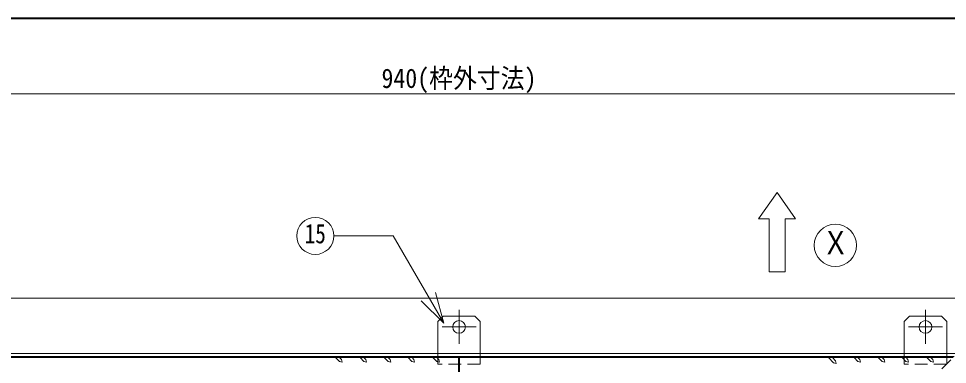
# Model space of a CAD drawing. Units: millimetres at full size, sheet at 1:10; details may follow other scales. Extents: x -2096 to 1954, y -1403 to 1407.
# Drawn here: x -1652 to -775, y 1080 to 1407 of the extents above; entities that cross this region are included whole.
import ezdxf
from ezdxf.enums import TextEntityAlignment as Align

# ---------------------------------------------------------------- set-up
doc = ezdxf.new("R2010")
doc.units = ezdxf.units.MM
doc.header["$LTSCALE"] = 10
doc.linetypes.add('CHAIN1', pattern=[8, 5, -1, 1, -1])
doc.linetypes.add('DASHED1', pattern=[1.8, 1.2, -0.6])
doc.layers.add('0-0_ﾚｲﾔ1', color=4, linetype='Continuous', lineweight=9)
doc.styles.add('ＭＳ ゴシック', font='')
doc.styles.get('ＭＳ ゴシック').set_extended_font_data('MS Gothic')

msp = doc.modelspace()

# ---------------------------------------------------------------- linework, layer by layer
at = {"layer": '0-0_ﾚｲﾔ1', "color": 1, "lineweight": 40}
for p, q in [((1953.99, 1406.88), (-2096.01, 1406.88)), ((-1236.01, 820.88), (-1236.01, 1086.88))]:
    msp.add_line(p, q, dxfattribs=at)
at = {"layer": '0-0_ﾚｲﾔ1'}
for p, q in [((-766.01, 1335.88), (-1706.01, 1335.88)), ((-1728.01, 1142.88), (-744.01, 1142.88)), ((-1251.01, 1125.88), (-1256.01, 1120.88)), ((-1251.01, 1125.88), (-1221.01, 1125.88)), ((-1216.01, 1120.88), (-1221.01, 1125.88)), ((-811.01, 1125.88), (-816.01, 1120.88)), ((-811.01, 1125.88), (-781.01, 1125.88)), ((-776.01, 1120.88), (-781.01, 1125.88)), ((-1256.01, 1120.88), (-1256.01, 1090.88)), ((-1216.01, 1120.88), (-1216.01, 1090.88)), ((-816.01, 1120.88), (-816.01, 1090.88)), ((-776.01, 1120.88), (-776.01, 1090.88)), ((-1352.41, 1086.88), (-1348.79, 1083.26)), ((-1348.71, 1086.88), (-1346.95, 1085.11)), ((-1329.43, 1086.88), (-1325.81, 1083.26)), ((-1325.73, 1086.88), (-1323.96, 1085.11)), ((-1306.53, 1086.88), (-1302.91, 1083.26)), ((-1302.75, 1086.88), (-1300.98, 1085.11)), ((-1283.89, 1086.88), (-1280.49, 1083.34)), ((-1280.25, 1086.88), (-1278.56, 1085.19)), ((-1260.64, 1086.88), (-1257.03, 1083.26)), ((-1256.95, 1086.88), (-1255.18, 1085.11)), ((-887.57, 1086.88), (-882.71, 1082.14)), ((-863.43, 1086.88), (-859.81, 1083.26)), ((-859.73, 1086.88), (-857.96, 1085.11)), ((-840.53, 1086.88), (-836.91, 1083.26)), ((-836.75, 1086.88), (-834.98, 1085.11)), ((-817.89, 1086.88), (-814.49, 1083.34)), ((-814.25, 1086.88), (-812.56, 1085.19)), ((-794.64, 1086.88), (-791.03, 1083.26)), ((-790.95, 1086.88), (-789.18, 1085.11)), ((-1346.22, 1082.62), (-1348.79, 1083.26)), ((-1346.95, 1085.11), (-1346.22, 1082.62)), ((-1323.24, 1082.62), (-1325.81, 1083.26)), ((-1323.96, 1085.11), (-1323.24, 1082.62)), ((-1300.34, 1082.54), (-1302.91, 1083.26)), ((-1300.98, 1085.11), (-1300.34, 1082.54)), ((-1277.92, 1082.7), (-1280.49, 1083.34)), ((-1278.56, 1085.19), (-1277.92, 1082.7)), ((-1254.45, 1082.54), (-1257.03, 1083.26)), ((-1255.18, 1085.11), (-1254.45, 1082.54)), ((-857.24, 1082.62), (-859.81, 1083.26)), ((-857.96, 1085.11), (-857.24, 1082.62)), ((-834.34, 1082.54), (-836.91, 1083.26)), ((-834.98, 1085.11), (-834.34, 1082.54)), ((-811.92, 1082.7), (-814.49, 1083.34)), ((-812.56, 1085.19), (-811.92, 1082.7)), ((-788.45, 1082.54), (-791.03, 1083.26)), ((-789.18, 1085.11), (-788.45, 1082.54))]:
    msp.add_line(p, q, dxfattribs=at)
at = {"layer": '0-0_ﾚｲﾔ1', "color": 7, "lineweight": 18}
for p, q in [((-936.01, 1242.88), (-953.51, 1217.88)), ((-936.01, 1242.88), (-918.51, 1217.88)), ((-928.51, 1167.88), (-928.51, 1217.88)), ((-918.51, 1217.88), (-928.51, 1217.88)), ((-1298.04, 1201.79), (-1354.11, 1201.79)), ((-1250.42, 1119.32), (-1298.04, 1201.79)), ((-928.51, 1167.88), (-943.51, 1167.88)), ((-1250.42, 1119.32), (-1258.19, 1148.29)), ((-1250.42, 1119.32), (-1271.64, 1140.53)), ((-766.01, 1090.88), (-1706.01, 1090.88)), ((-769.01, 1087.88), (-1703.01, 1087.88))]:
    msp.add_line(p, q, dxfattribs=at)
at = {"layer": '0-0_ﾚｲﾔ1', "linetype": 'CHAIN1'}
for p, q in [((-1236.01, 1131.88), (-1236.01, 1099.88)), ((-796.01, 1131.88), (-796.01, 1099.88)), ((-1252.01, 1115.88), (-1220.01, 1115.88)), ((-812.01, 1115.88), (-780.01, 1115.88))]:
    msp.add_line(p, q, dxfattribs=at)
at = {"layer": '0-0_ﾚｲﾔ1', "color": 5, "lineweight": 25}
msp.add_line((-770.01, 1086.88), (-1702.01, 1086.88), dxfattribs=at)
at = {"layer": '0-0_ﾚｲﾔ1', "linetype": 'DASHED1'}
for p, q in [((-1256.01, 1090.88), (-1256.01, 1080.88)), ((-1216.01, 1090.88), (-1216.01, 1080.88)), ((-816.01, 1090.88), (-816.01, 1080.88)), ((-780.48, 1076.41), (-770.01, 1086.88)), ((-776.01, 1090.88), (-776.01, 1080.88)), ((-1216.01, 1080.88), (-1256.01, 1080.88)), ((-776.01, 1080.88), (-816.01, 1080.88))]:
    msp.add_line(p, q, dxfattribs=at)
at = {"layer": '0-0_ﾚｲﾔ1', "color": 7, "lineweight": 18}
msp.add_lwpolyline([(-943.51, 1167.88), (-943.51, 1217.88), (-953.51, 1217.88)], dxfattribs=at)
at = {"layer": '0-0_ﾚｲﾔ1'}
msp.add_lwpolyline([(-883.76, 1086.88), (-880.87, 1083.99), (-880.14, 1081.41), (-882.71, 1082.14)], dxfattribs=at)
at = {"layer": '0-0_ﾚｲﾔ1', "color": 7, "lineweight": 18}
for centre, radius in [((-1371.61, 1201.79), 17.5), ((-881.01, 1192.88), 20)]:
    msp.add_circle(centre, radius, dxfattribs=at)
at = {"layer": '0-0_ﾚｲﾔ1'}
for centre in [(-1236.01, 1115.88), (-796.01, 1115.88)]:
    msp.add_circle(centre, 6, dxfattribs=at)

# ---------------------------------------------------------------- texts
at = {"layer": '0-0_ﾚｲﾔ1', "color": 7, "style": 'ＭＳ ゴシック'}
for s, height, width, p in [('940(枠外寸法)', 18.33, 0.9, (-1309.14, 1335.88)), ('15', 18.33, 0.8, (-1381.61, 1189.29)), ('Ｘ', 21.99, 0.85, (-893.51, 1177.88))]:
    msp.add_text(s, height=height, dxfattribs=dict(at, width=width)).set_placement(p, align=Align.BOTTOM_LEFT)

doc.saveas('drawing.dxf')
